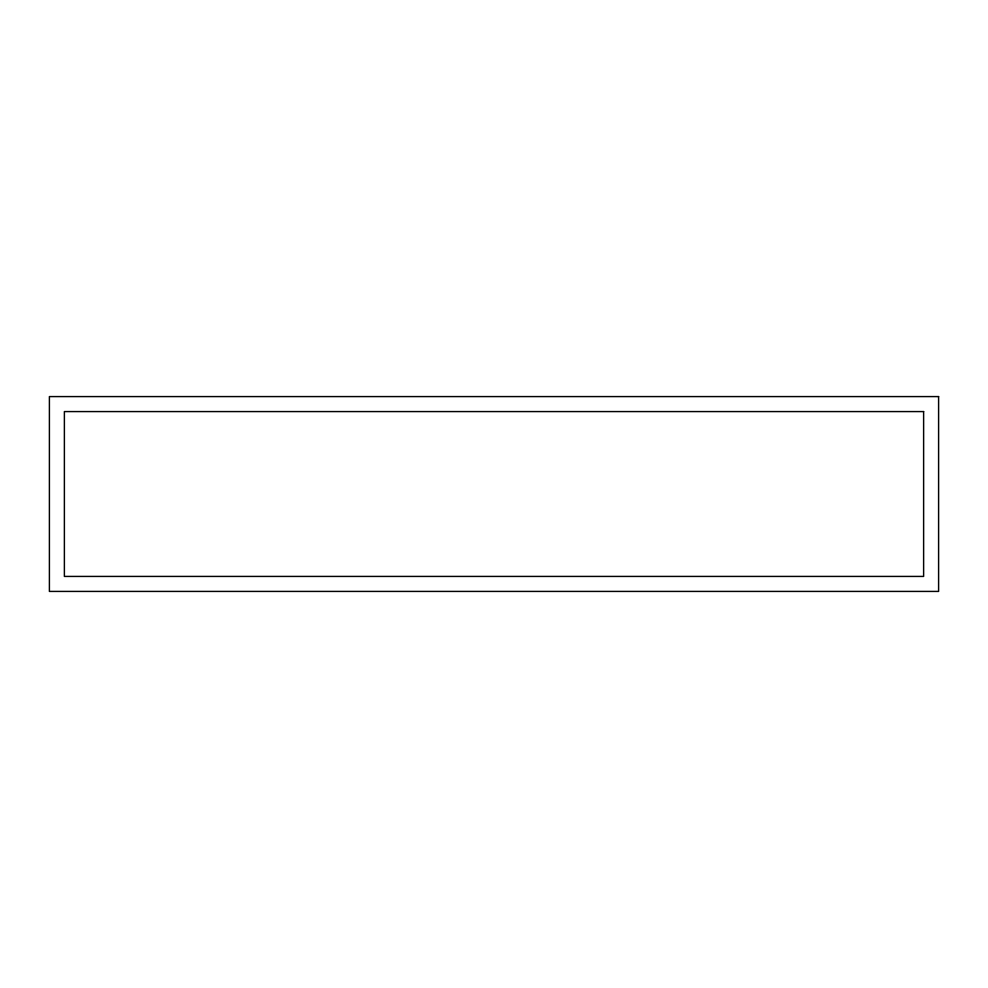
<?xml version="1.0" encoding="UTF-8"?>
<svg xmlns="http://www.w3.org/2000/svg" width="988" height="988" viewBox="0 0 988 988"><rect width="100%" height="100%" fill="white"/><g stroke="black" fill="none" stroke-linecap="round" stroke-linejoin="round"><path stroke-width="1.48" d="M938.6 396.583L49.4 396.583L49.4 591.417L938.6 591.417L938.6 396.583M923.619 411.576L64.381 411.576L64.381 576.424L923.619 576.424L923.619 411.576"/></g></svg>
